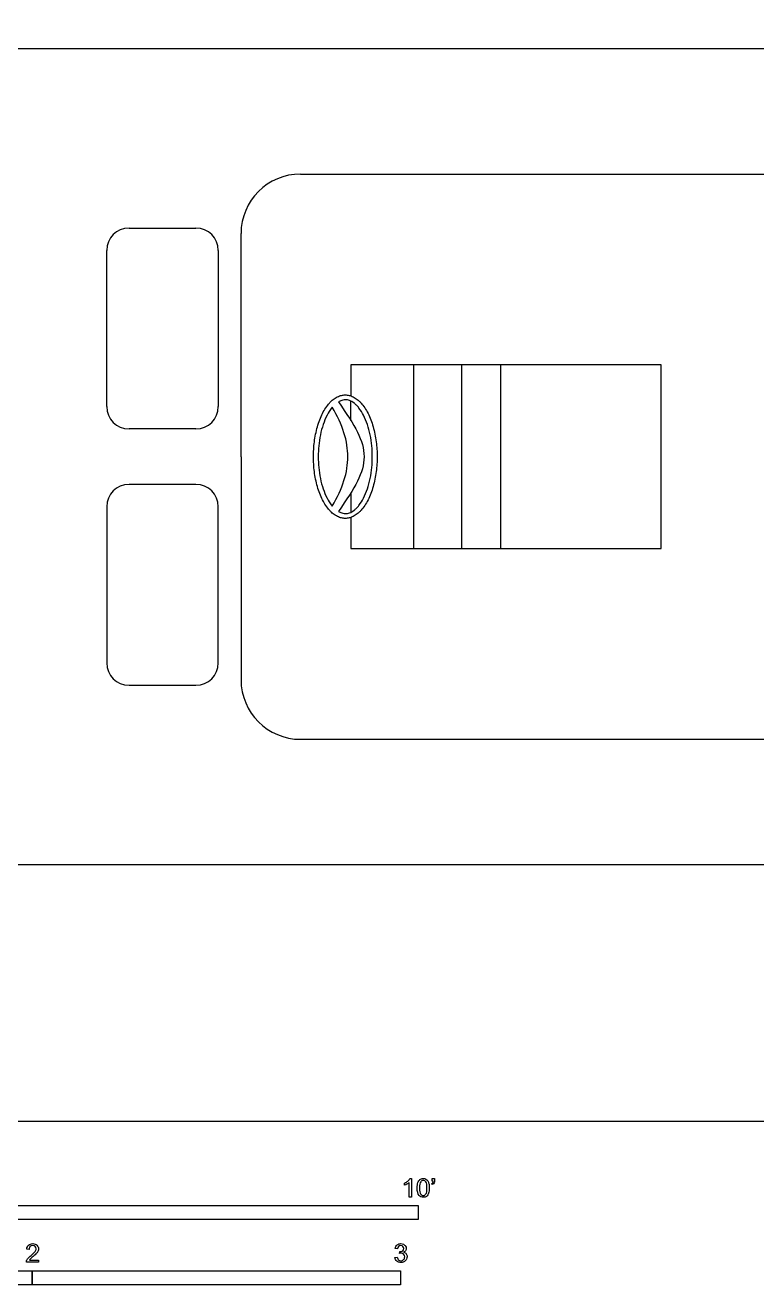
# Model space of a CAD drawing. Header units: millimetres. Extents: x 0 to 107, y 0 to 29.
# Drawn here: x 31.121 to 33.107, y 0.397 to 3.815 of the extents above; entities that cross this region are included whole.
import ezdxf

# ---------------------------------------------------------------- set-up
doc = ezdxf.new("R2010")
doc.units = ezdxf.units.MM
for name, color, linetype, true_color in [('AG-TRANSPORT', 7, 'Continuous', 0x66ccff), ('N-SYMB', 7, 'Continuous', 0x800040), ('X-VPRT', 6, 'Continuous', 0xff00ff)]:
    doc.layers.add(name, color=color, linetype=linetype, true_color=true_color)

msp = doc.modelspace()

# ---------------------------------------------------------------- linework, layer by layer
at = {"layer": 'AG-TRANSPORT'}
for points in [[(32.0049, 2.479), (32.0049, 2.395), (32.8469, 2.395), (32.8469, 2.6439), (32.8469, 2.8928), (32.0049, 2.8928), (32.0049, 2.8089)], [(32.1758, 2.395), (32.1758, 2.6439), (32.1758, 2.8928)], [(32.3057, 2.395), (32.3057, 2.6439), (32.3057, 2.8928)], [(32.4117, 2.395), (32.4117, 2.6439), (32.4117, 2.8928)], [(32.0049, 2.7418), (32.0049, 2.7947)], [(32.0049, 2.5461), (32.0049, 2.4931)]]:
    msp.add_lwpolyline(points, dxfattribs=at)
for centre, radius, start, end in [((31.8685, 3.249), 0.1618, 90, 180), ((31.4027, 3.2036), 0.0605, 90, 180), ((31.5843, 3.2036), 0.0605, 0, 90), ((31.4027, 2.7798), 0.0605, 180, 270), ((31.5843, 2.7798), 0.0605, 270, 0), ((31.4027, 2.5081), 0.0605, 90, 180), ((31.5843, 2.5081), 0.0605, 0, 90), ((31.4027, 2.0843), 0.0605, 180, 270), ((31.5843, 2.0843), 0.0605, 270, 0), ((31.8685, 2.0389), 0.1618, 180, 270)]:
    msp.add_arc(centre, radius, start, end, dxfattribs=at)
for points, degree in [([(30.3874, 3.7518), (31.8533, 3.7518), (33.3182, 3.7518)], 2), ([(31.8685, 3.4108), (32.7864, 3.4108), (33.7042, 3.4108)], 2), ([(31.4027, 3.2641), (31.4935, 3.2641), (31.5843, 3.2641)], 2), ([(31.7067, 2.6439), (31.7067, 2.9464), (31.7067, 3.249)], 2), ([(31.3422, 2.7798), (31.3422, 2.9917), (31.3422, 3.2036)], 2), ([(31.6449, 3.2036), (31.6449, 2.9917), (31.6449, 2.7798)], 2), ([(31.9966, 2.6439), (31.9966, 2.6847), (31.983, 2.7315), (31.9543, 2.7779)], 3), ([(31.971, 2.7928), (32.0163, 2.7266), (32.0406, 2.6892), (32.0406, 2.6439)], 3), ([(31.5843, 2.7192), (31.4935, 2.7192), (31.4027, 2.7192)], 2), ([(31.7067, 2.6439), (31.7067, 2.3414), (31.7067, 2.0389)], 2), ([(31.9543, 2.51), (31.983, 2.5563), (31.9966, 2.6032), (31.9966, 2.6439)], 3), ([(32.0406, 2.6439), (32.0406, 2.5986), (32.0163, 2.5612), (31.971, 2.4951)], 3), ([(31.5843, 2.5686), (31.4935, 2.5686), (31.4027, 2.5686)], 2), ([(31.3422, 2.5081), (31.3422, 2.2962), (31.3422, 2.0843)], 2), ([(31.6449, 2.0843), (31.6449, 2.2962), (31.6449, 2.5081)], 2), ([(31.4027, 2.0237), (31.4935, 2.0237), (31.5843, 2.0237)], 2), ([(31.8685, 1.8771), (32.7864, 1.8771), (33.7042, 1.8771)], 2), ([(33.3182, 1.5361), (31.8533, 1.5361), (30.3874, 1.5361)], 2)]:
    msp.add_open_spline(points, degree=degree, dxfattribs=at)
msp.add_rational_spline([(32.0762, 2.6439), (32.0762, 2.8115), (31.9897, 2.8115), (31.9033, 2.8115), (31.9033, 2.6439), (31.9033, 2.4764), (31.9897, 2.4764), (32.0762, 2.4764), (32.0762, 2.6439)], [1, 0.707106781187, 1, 0.707106781187, 1, 0.707106781187, 1, 0.707106781187, 1], degree=2, knots=[0, 0, 0, 1.121253, 1.121253, 2.242506, 2.242506, 3.363759, 3.363759, 4.485012, 4.485012, 4.485012], dxfattribs=at)
for points, knots in [([(31.9543, 2.7779), (31.948, 2.7699), (31.9391, 2.7556), (31.929, 2.7308), (31.9216, 2.7029), (31.9174, 2.6735), (31.916, 2.6439), (31.9174, 2.6143), (31.9216, 2.585), (31.929, 2.557), (31.9391, 2.5323), (31.948, 2.518), (31.9543, 2.51)], [2.379783, 2.379783, 2.379783, 2.379783, 2.575264, 2.802973, 3.050511, 3.303694, 3.549985, 3.796276, 4.049459, 4.296996, 4.524705, 4.720187, 4.720187, 4.720187, 4.720187]), ([(31.971, 2.4951), (31.982, 2.4902), (31.9897, 2.4888), (32.0022, 2.4911), (32.0123, 2.4972), (32.0205, 2.5045), (32.0298, 2.5151), (32.0404, 2.5323), (32.0504, 2.557), (32.0578, 2.585), (32.0621, 2.6143), (32.063, 2.6342), (32.063, 2.6439), (32.063, 2.6537), (32.0621, 2.6735), (32.0578, 2.7029), (32.0504, 2.7308), (32.0404, 2.7556), (32.0298, 2.7727), (32.0205, 2.7833), (32.0123, 2.7907), (32.0022, 2.7967), (31.9897, 2.7991), (31.982, 2.7976), (31.971, 2.7928)], [4.394741, 4.394741, 4.394741, 4.394741, 4.494395, 4.594048, 4.717737, 4.793503, 4.879249, 5.079385, 5.312515, 5.565946, 5.825157, 6.077311, 6.077311, 6.077311, 6.329466, 6.588676, 6.842107, 7.075238, 7.275373, 7.36112, 7.436886, 7.560574, 7.660228, 7.759882, 7.759882, 7.759882, 7.759882])]:
    msp.add_open_spline(points, degree=3, knots=knots, dxfattribs=at)
at = {"layer": 'N-SYMB'}
for points in [[(32.1653, 0.6856), (32.1692, 0.6856), (32.1692, 0.6353)], [(32.2252, 0.6787), (32.2252, 0.6859), (32.2319, 0.6859), (32.2319, 0.6802)], [(32.1508, 0.667), (32.1508, 0.673)], [(32.1692, 0.6353), (32.1632, 0.6353), (32.1632, 0.6745)], [(32.2262, 0.6694), (32.2246, 0.6718)], [(32.2286, 0.6787), (32.2252, 0.6787)], [(31.1315, 0.4933), (31.1251, 0.494)], [(32.1315, 0.4946), (32.1251, 0.4955)], [(32.1369, 0.4819), (32.1375, 0.4873)], [(31.1571, 0.4641), (31.1571, 0.4584), (31.1242, 0.4584)], [(31.1327, 0.4641), (31.1571, 0.4641)], [(32.1245, 0.4714), (32.1309, 0.4723)]]:
    msp.add_lwpolyline(points, dxfattribs=at)
for points in [[(30.6636, 0.574), (30.6636, 0.6121), (32.1876, 0.6121), (32.1876, 0.574)], [(30.1396, 0.3971), (30.1396, 0.4352), (31.1396, 0.4352), (31.1396, 0.3971)], [(31.1396, 0.3971), (31.1396, 0.4352), (32.1396, 0.4352), (32.1396, 0.3971)]]:
    msp.add_lwpolyline(points, close=True, dxfattribs=at)
for points in [[(32.1599, 0.6787), (32.1623, 0.6811), (32.1641, 0.6832), (32.1653, 0.6856)], [(32.1924, 0.6826), (32.1945, 0.6844), (32.1978, 0.6856), (32.2015, 0.6856)], [(32.2015, 0.6856), (32.2042, 0.6856), (32.2063, 0.685), (32.2084, 0.6838)], [(32.2084, 0.6838), (32.2105, 0.6829), (32.212, 0.6811), (32.2135, 0.6793)], [(32.1508, 0.673), (32.1542, 0.6745), (32.1572, 0.6766), (32.1599, 0.6787)], [(32.1572, 0.6703), (32.1548, 0.6688), (32.1527, 0.6676), (32.1508, 0.667)], [(32.1632, 0.6745), (32.1617, 0.673), (32.1596, 0.6715), (32.1572, 0.6703)], [(32.1849, 0.66), (32.1849, 0.6657), (32.1855, 0.6706), (32.1867, 0.6742)], [(32.19, 0.6395), (32.1867, 0.6438), (32.1849, 0.6504), (32.1849, 0.66)], [(32.1867, 0.6742), (32.1882, 0.6778), (32.19, 0.6805), (32.1924, 0.6826)], [(32.1945, 0.6769), (32.1924, 0.6739), (32.1912, 0.6682), (32.1912, 0.66)], [(32.1912, 0.66), (32.1912, 0.6516), (32.1924, 0.6462), (32.1942, 0.6435)], [(32.2012, 0.6805), (32.1984, 0.6805), (32.1963, 0.6793), (32.1945, 0.6769)], [(32.2084, 0.6763), (32.2066, 0.679), (32.2042, 0.6805), (32.2012, 0.6805)], [(32.2114, 0.66), (32.2114, 0.6682), (32.2105, 0.6736), (32.2084, 0.6763)], [(32.2084, 0.6435), (32.2105, 0.6462), (32.2114, 0.6516), (32.2114, 0.66)], [(32.2135, 0.6793), (32.2147, 0.6772), (32.2159, 0.6748), (32.2165, 0.6718)], [(32.2177, 0.66), (32.2177, 0.654), (32.2171, 0.6492), (32.2159, 0.6456)], [(32.2165, 0.6718), (32.2174, 0.6688), (32.2177, 0.6648), (32.2177, 0.66)], [(32.2246, 0.6718), (32.2258, 0.6724), (32.2268, 0.673), (32.2274, 0.6742)], [(32.2307, 0.6736), (32.2298, 0.6718), (32.2283, 0.6703), (32.2262, 0.6694)], [(32.2274, 0.6742), (32.228, 0.6754), (32.2286, 0.6769), (32.2286, 0.6787)], [(32.2319, 0.6802), (32.2319, 0.6772), (32.2316, 0.6748), (32.2307, 0.6736)], [(32.2015, 0.6347), (32.1966, 0.6347), (32.1927, 0.6359), (32.19, 0.6395)], [(32.1942, 0.6435), (32.196, 0.6407), (32.1984, 0.6392), (32.2015, 0.6392)], [(32.2015, 0.6392), (32.2042, 0.6392), (32.2066, 0.6407), (32.2084, 0.6435)], [(32.2105, 0.6371), (32.2081, 0.6353), (32.2051, 0.6347), (32.2015, 0.6347)], [(32.2159, 0.6456), (32.2147, 0.642), (32.2129, 0.6392), (32.2105, 0.6371)], [(31.1251, 0.494), (31.1257, 0.4988), (31.1272, 0.5024), (31.1303, 0.5048)], [(31.1303, 0.5048), (31.133, 0.5072), (31.1369, 0.5087), (31.1414, 0.5087)], [(31.1342, 0.5009), (31.1324, 0.4991), (31.1315, 0.4967), (31.1315, 0.4933)], [(31.1414, 0.5036), (31.1384, 0.5036), (31.136, 0.5027), (31.1342, 0.5009)], [(31.1369, 0.4768), (31.1423, 0.4813), (31.1459, 0.4849), (31.148, 0.4873)], [(31.1414, 0.5087), (31.1462, 0.5087), (31.1501, 0.5072), (31.1528, 0.5045)], [(31.1483, 0.5009), (31.1465, 0.5027), (31.1441, 0.5036), (31.1414, 0.5036)], [(31.1519, 0.4825), (31.1498, 0.4804), (31.1468, 0.4777), (31.1423, 0.4738)], [(31.148, 0.4873), (31.1498, 0.49), (31.1507, 0.4924), (31.1507, 0.4949)], [(31.1507, 0.4949), (31.1507, 0.4973), (31.1498, 0.4994), (31.1483, 0.5009)], [(31.1559, 0.4888), (31.155, 0.4867), (31.1538, 0.4849), (31.1519, 0.4825)], [(31.1528, 0.5045), (31.1559, 0.5018), (31.1571, 0.4985), (31.1571, 0.4946)], [(31.1571, 0.4946), (31.1571, 0.4927), (31.1568, 0.4906), (31.1559, 0.4888)], [(32.1251, 0.4955), (32.126, 0.4997), (32.1275, 0.503), (32.1303, 0.5051)], [(32.1303, 0.5051), (32.133, 0.5075), (32.1363, 0.5087), (32.1402, 0.5087)], [(32.1345, 0.5012), (32.133, 0.4997), (32.1318, 0.4976), (32.1315, 0.4946)], [(32.1405, 0.5036), (32.1381, 0.5036), (32.136, 0.5027), (32.1345, 0.5012)], [(32.1411, 0.4828), (32.1399, 0.4828), (32.1384, 0.4825), (32.1369, 0.4819)], [(32.1375, 0.4873), (32.1378, 0.4873), (32.1381, 0.4873), (32.1384, 0.4873)], [(32.1384, 0.4873), (32.1411, 0.4873), (32.1435, 0.4879), (32.1456, 0.4894)], [(32.1402, 0.5087), (32.1429, 0.5087), (32.1456, 0.5081), (32.1477, 0.5069)], [(32.1462, 0.5012), (32.1447, 0.5027), (32.1429, 0.5036), (32.1405, 0.5036)], [(32.148, 0.4798), (32.1462, 0.4816), (32.1438, 0.4828), (32.1411, 0.4828)], [(32.1456, 0.4894), (32.1477, 0.4906), (32.1486, 0.4927), (32.1486, 0.4958)], [(32.1486, 0.4958), (32.1486, 0.4979), (32.1477, 0.4997), (32.1462, 0.5012)], [(32.1477, 0.5069), (32.1501, 0.5057), (32.1519, 0.5039), (32.1532, 0.5021)], [(32.1532, 0.4897), (32.1519, 0.4879), (32.1504, 0.4864), (32.148, 0.4855)], [(32.148, 0.4855), (32.151, 0.4846), (32.1535, 0.4834), (32.155, 0.481)], [(32.151, 0.4729), (32.151, 0.4759), (32.1498, 0.478), (32.148, 0.4798)], [(32.1532, 0.5021), (32.1544, 0.5), (32.155, 0.4979), (32.155, 0.4955)], [(32.155, 0.4955), (32.155, 0.4933), (32.1544, 0.4915), (32.1532, 0.4897)], [(32.155, 0.481), (32.1565, 0.4789), (32.1574, 0.4762), (32.1574, 0.4732)], [(31.1242, 0.4584), (31.1239, 0.4596), (31.1242, 0.4611), (31.1248, 0.4626)], [(31.1248, 0.4626), (31.1257, 0.4647), (31.1269, 0.4671), (31.1288, 0.4693)], [(31.1288, 0.4693), (31.1309, 0.4714), (31.1333, 0.4738), (31.1369, 0.4768)], [(31.1354, 0.4674), (31.1342, 0.4665), (31.1333, 0.4653), (31.1327, 0.4641)], [(31.1423, 0.4738), (31.1387, 0.4708), (31.1363, 0.4687), (31.1354, 0.4674)], [(32.1297, 0.4614), (32.1266, 0.4638), (32.1251, 0.4674), (32.1245, 0.4714)], [(32.1405, 0.4578), (32.1363, 0.4578), (32.1324, 0.4587), (32.1297, 0.4614)], [(32.1309, 0.4723), (32.1315, 0.469), (32.1327, 0.4662), (32.1345, 0.4647)], [(32.1345, 0.4647), (32.136, 0.4632), (32.1381, 0.4623), (32.1405, 0.4623)], [(32.1405, 0.4623), (32.1435, 0.4623), (32.1459, 0.4635), (32.148, 0.4653)], [(32.1525, 0.462), (32.1495, 0.459), (32.1453, 0.4578), (32.1405, 0.4578)], [(32.148, 0.4653), (32.1498, 0.4674), (32.151, 0.4699), (32.151, 0.4729)], [(32.1574, 0.4732), (32.1574, 0.4687), (32.1559, 0.465), (32.1525, 0.462)]]:
    msp.add_open_spline(points, degree=3, dxfattribs=at)
at = {"layer": 'X-VPRT'}
msp.add_lwpolyline([(29.1396, 6.9367), (29.1396, 0.8407), (39.5028, 0.8407), (39.5028, 6.9367)], close=True, dxfattribs=at)

doc.saveas('drawing.dxf')
